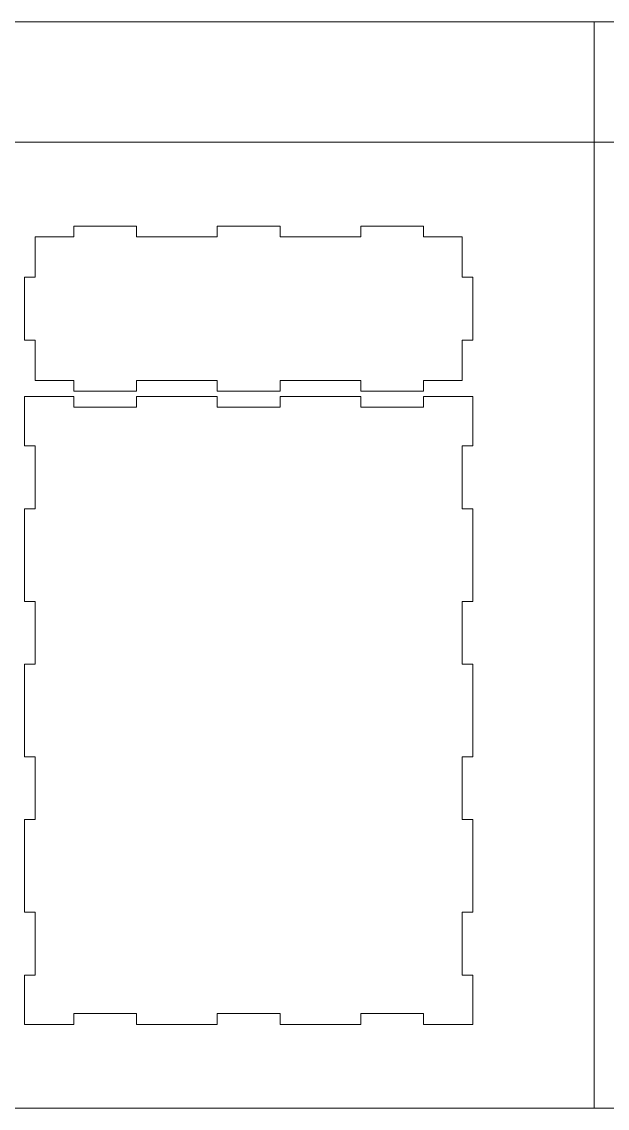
# Model space of a CAD drawing. Header units: millimetres. Extents: x -588 to 588, y -672 to 672.
# Drawn here: x -79 to 248, y 66 to 672 of the extents above; entities that cross this region are included whole.
import ezdxf

# ---------------------------------------------------------------- set-up
doc = ezdxf.new("R2010")
doc.units = ezdxf.units.MM
doc.header["$MEASUREMENT"] = 0
doc.layers.add('Camada 1', color=7, linetype='Continuous')

msp = doc.modelspace()

# ---------------------------------------------------------------- linework, layer by layer
at = {"layer": 'Camada 1', "color": 142, "lineweight": 20}
for points in [[(-587.6315, 604.6664), (240.4087, 604.6664), (240.4087, 671.8666), (-587.6315, 671.8666), (-587.6315, 604.6664)], [(240.4087, 604.6664), (587.6315, 604.6664), (587.6315, 671.8666), (240.4087, 671.8666), (240.4087, 604.6664)], [(-587.6315, 66.1864), (240.4087, 66.1864), (240.4087, 604.6664), (-587.6315, 604.6664), (-587.6315, 66.1864)], [(240.4087, 66.1864), (587.6315, 66.1864), (587.6315, 604.6664), (240.4087, 604.6664), (240.4087, 66.1864)]]:
    msp.add_lwpolyline(points, close=True, dxfattribs=at)
at = {"layer": 'Camada 1', "color": 230, "lineweight": 9}
for points, knots in [([(30.3886, 471.9264), (30.3886, 471.9264), (-14.6114, 471.9264), (-14.6114, 471.9264), (-14.6114, 471.9264), (-14.6114, 471.9264), (-14.6114, 465.9264), (-14.6114, 465.9264), (-14.6114, 465.9264), (-14.6114, 465.9264), (-49.6114, 465.9264), (-49.6114, 465.9264), (-49.6114, 465.9264), (-49.6114, 465.9264), (-49.6114, 471.9264), (-49.6114, 471.9264), (-49.6114, 471.9264), (-49.6114, 471.9264), (-71.1114, 471.9264), (-71.1114, 471.9264), (-71.1114, 471.9264), (-71.1114, 471.9264), (-71.1114, 494.4264), (-71.1114, 494.4264), (-71.1114, 494.4264), (-71.1114, 494.4264), (-77.1114, 494.4264), (-77.1114, 494.4264), (-77.1114, 494.4264), (-77.1114, 494.4264), (-77.1114, 529.4264), (-77.1114, 529.4264), (-77.1114, 529.4264), (-77.1114, 529.4264), (-71.1114, 529.4264), (-71.1114, 529.4264), (-71.1114, 529.4264), (-71.1114, 529.4264), (-71.1114, 551.9264), (-71.1114, 551.9264), (-71.1114, 551.9264), (-71.1114, 551.9264), (-49.6114, 551.9264), (-49.6114, 551.9264), (-49.6114, 551.9264), (-49.6114, 551.9264), (-49.6114, 557.9264), (-49.6114, 557.9264), (-49.6114, 557.9264), (-49.6114, 557.9264), (-14.6114, 557.9264), (-14.6114, 557.9264), (-14.6114, 557.9264), (-14.6114, 557.9264), (-14.6114, 551.9264), (-14.6114, 551.9264), (-14.6114, 551.9264), (-14.6114, 551.9264), (30.3886, 551.9264), (30.3886, 551.9264), (30.3886, 551.9264), (30.3886, 551.9264), (30.3886, 557.9264), (30.3886, 557.9264), (30.3886, 557.9264), (30.3886, 557.9264), (65.3886, 557.9264), (65.3886, 557.9264), (65.3886, 557.9264), (65.3886, 557.9264), (65.3886, 551.9264), (65.3886, 551.9264), (65.3886, 551.9264), (65.3886, 551.9264), (110.3886, 551.9264), (110.3886, 551.9264), (110.3886, 551.9264), (110.3886, 551.9264), (110.3886, 557.9264), (110.3886, 557.9264), (110.3886, 557.9264), (110.3886, 557.9264), (145.3886, 557.9264), (145.3886, 557.9264), (145.3886, 557.9264), (145.3886, 557.9264), (145.3886, 551.9264), (145.3886, 551.9264), (145.3886, 551.9264), (145.3886, 551.9264), (166.8886, 551.9264), (166.8886, 551.9264), (166.8886, 551.9264), (166.8886, 551.9264), (166.8886, 529.4264), (166.8886, 529.4264), (166.8886, 529.4264), (166.8886, 529.4264), (172.8886, 529.4264), (172.8886, 529.4264), (172.8886, 529.4264), (172.8886, 529.4264), (172.8886, 494.4264), (172.8886, 494.4264), (172.8886, 494.4264), (172.8886, 494.4264), (166.8886, 494.4264), (166.8886, 494.4264), (166.8886, 494.4264), (166.8886, 494.4264), (166.8886, 471.9264), (166.8886, 471.9264), (166.8886, 471.9264), (166.8886, 471.9264), (145.3886, 471.9264), (145.3886, 471.9264), (145.3886, 471.9264), (145.3886, 471.9264), (145.3886, 465.9264), (145.3886, 465.9264), (145.3886, 465.9264), (145.3886, 465.9264), (110.3886, 465.9264), (110.3886, 465.9264), (110.3886, 465.9264), (110.3886, 465.9264), (110.3886, 471.9264), (110.3886, 471.9264), (110.3886, 471.9264), (110.3886, 471.9264), (65.3886, 471.9264), (65.3886, 471.9264), (65.3886, 471.9264), (65.3886, 471.9264), (65.3886, 465.9264), (65.3886, 465.9264), (65.3886, 465.9264), (65.3886, 465.9264), (30.3886, 465.9264), (30.3886, 465.9264), (30.3886, 465.9264), (30.3886, 465.9264), (30.3886, 471.9264), (30.3886, 471.9264)], [0, 0, 0, 0, 0.02702703, 0.02702703, 0.02702703, 0.02702703, 0.05405405, 0.05405405, 0.05405405, 0.05405405, 0.08108108, 0.08108108, 0.08108108, 0.08108108, 0.10810811, 0.10810811, 0.10810811, 0.10810811, 0.13513514, 0.13513514, 0.13513514, 0.13513514, 0.16216216, 0.16216216, 0.16216216, 0.16216216, 0.18918919, 0.18918919, 0.18918919, 0.18918919, 0.21621622, 0.21621622, 0.21621622, 0.21621622, 0.24324324, 0.24324324, 0.24324324, 0.24324324, 0.27027027, 0.27027027, 0.27027027, 0.27027027, 0.2972973, 0.2972973, 0.2972973, 0.2972973, 0.32432432, 0.32432432, 0.32432432, 0.32432432, 0.35135135, 0.35135135, 0.35135135, 0.35135135, 0.37837838, 0.37837838, 0.37837838, 0.37837838, 0.40540541, 0.40540541, 0.40540541, 0.40540541, 0.43243243, 0.43243243, 0.43243243, 0.43243243, 0.45945946, 0.45945946, 0.45945946, 0.45945946, 0.48648649, 0.48648649, 0.48648649, 0.48648649, 0.51351351, 0.51351351, 0.51351351, 0.51351351, 0.54054054, 0.54054054, 0.54054054, 0.54054054, 0.56756757, 0.56756757, 0.56756757, 0.56756757, 0.59459459, 0.59459459, 0.59459459, 0.59459459, 0.62162162, 0.62162162, 0.62162162, 0.62162162, 0.64864865, 0.64864865, 0.64864865, 0.64864865, 0.67567568, 0.67567568, 0.67567568, 0.67567568, 0.7027027, 0.7027027, 0.7027027, 0.7027027, 0.72972973, 0.72972973, 0.72972973, 0.72972973, 0.75675676, 0.75675676, 0.75675676, 0.75675676, 0.78378378, 0.78378378, 0.78378378, 0.78378378, 0.81081081, 0.81081081, 0.81081081, 0.81081081, 0.83783784, 0.83783784, 0.83783784, 0.83783784, 0.86486486, 0.86486486, 0.86486486, 0.86486486, 0.89189189, 0.89189189, 0.89189189, 0.89189189, 0.91891892, 0.91891892, 0.91891892, 0.91891892, 0.94594595, 0.94594595, 0.94594595, 0.94594595, 1, 1, 1, 1]), ([(110.3886, 462.9264), (110.3886, 462.9264), (65.3886, 462.9264), (65.3886, 462.9264), (65.3886, 462.9264), (65.3886, 462.9264), (65.3886, 456.9264), (65.3886, 456.9264), (65.3886, 456.9264), (65.3886, 456.9264), (30.3886, 456.9264), (30.3886, 456.9264), (30.3886, 456.9264), (30.3886, 456.9264), (30.3886, 462.9264), (30.3886, 462.9264), (30.3886, 462.9264), (30.3886, 462.9264), (-14.6114, 462.9264), (-14.6114, 462.9264), (-14.6114, 462.9264), (-14.6114, 462.9264), (-14.6114, 456.9264), (-14.6114, 456.9264), (-14.6114, 456.9264), (-14.6114, 456.9264), (-49.6114, 456.9264), (-49.6114, 456.9264), (-49.6114, 456.9264), (-49.6114, 456.9264), (-49.6114, 462.9264), (-49.6114, 462.9264), (-49.6114, 462.9264), (-49.6114, 462.9264), (-77.1114, 462.9264), (-77.1114, 462.9264), (-77.1114, 462.9264), (-77.1114, 462.9264), (-77.1114, 435.4264), (-77.1114, 435.4264), (-77.1114, 435.4264), (-77.1114, 435.4264), (-71.1114, 435.4264), (-71.1114, 435.4264), (-71.1114, 435.4264), (-71.1114, 435.4264), (-71.1114, 400.4264), (-71.1114, 400.4264), (-71.1114, 400.4264), (-71.1114, 400.4264), (-77.1114, 400.4264), (-77.1114, 400.4264), (-77.1114, 400.4264), (-77.1114, 400.4264), (-77.1114, 348.7597), (-77.1114, 348.7597), (-77.1114, 348.7597), (-77.1114, 348.7597), (-71.1114, 348.7597), (-71.1114, 348.7597), (-71.1114, 348.7597), (-71.1114, 348.7597), (-71.1114, 313.7597), (-71.1114, 313.7597), (-71.1114, 313.7597), (-71.1114, 313.7597), (-77.1114, 313.7597), (-77.1114, 313.7597), (-77.1114, 313.7597), (-77.1114, 313.7597), (-77.1114, 262.0931), (-77.1114, 262.0931), (-77.1114, 262.0931), (-77.1114, 262.0931), (-71.1114, 262.0931), (-71.1114, 262.0931), (-71.1114, 262.0931), (-71.1114, 262.0931), (-71.1114, 227.0931), (-71.1114, 227.0931), (-71.1114, 227.0931), (-71.1114, 227.0931), (-77.1114, 227.0931), (-77.1114, 227.0931), (-77.1114, 227.0931), (-77.1114, 227.0931), (-77.1114, 175.4264), (-77.1114, 175.4264), (-77.1114, 175.4264), (-77.1114, 175.4264), (-71.1114, 175.4264), (-71.1114, 175.4264), (-71.1114, 175.4264), (-71.1114, 175.4264), (-71.1114, 140.4264), (-71.1114, 140.4264), (-71.1114, 140.4264), (-71.1114, 140.4264), (-77.1114, 140.4264), (-77.1114, 140.4264), (-77.1114, 140.4264), (-77.1114, 140.4264), (-77.1114, 112.9264), (-77.1114, 112.9264), (-77.1114, 112.9264), (-77.1114, 112.9264), (-49.6114, 112.9264), (-49.6114, 112.9264), (-49.6114, 112.9264), (-49.6114, 112.9264), (-49.6114, 118.9264), (-49.6114, 118.9264), (-49.6114, 118.9264), (-49.6114, 118.9264), (-14.6114, 118.9264), (-14.6114, 118.9264), (-14.6114, 118.9264), (-14.6114, 118.9264), (-14.6114, 112.9264), (-14.6114, 112.9264), (-14.6114, 112.9264), (-14.6114, 112.9264), (30.3886, 112.9264), (30.3886, 112.9264), (30.3886, 112.9264), (30.3886, 112.9264), (30.3886, 118.9264), (30.3886, 118.9264), (30.3886, 118.9264), (30.3886, 118.9264), (65.3886, 118.9264), (65.3886, 118.9264), (65.3886, 118.9264), (65.3886, 118.9264), (65.3886, 112.9264), (65.3886, 112.9264), (65.3886, 112.9264), (65.3886, 112.9264), (110.3886, 112.9264), (110.3886, 112.9264), (110.3886, 112.9264), (110.3886, 112.9264), (110.3886, 118.9264), (110.3886, 118.9264), (110.3886, 118.9264), (110.3886, 118.9264), (145.3886, 118.9264), (145.3886, 118.9264), (145.3886, 118.9264), (145.3886, 118.9264), (145.3886, 112.9264), (145.3886, 112.9264), (145.3886, 112.9264), (145.3886, 112.9264), (172.8886, 112.9264), (172.8886, 112.9264), (172.8886, 112.9264), (172.8886, 112.9264), (172.8886, 140.4264), (172.8886, 140.4264), (172.8886, 140.4264), (172.8886, 140.4264), (166.8886, 140.4264), (166.8886, 140.4264), (166.8886, 140.4264), (166.8886, 140.4264), (166.8886, 175.4264), (166.8886, 175.4264), (166.8886, 175.4264), (166.8886, 175.4264), (172.8886, 175.4264), (172.8886, 175.4264), (172.8886, 175.4264), (172.8886, 175.4264), (172.8886, 227.0931), (172.8886, 227.0931), (172.8886, 227.0931), (172.8886, 227.0931), (166.8886, 227.0931), (166.8886, 227.0931), (166.8886, 227.0931), (166.8886, 227.0931), (166.8886, 262.0931), (166.8886, 262.0931), (166.8886, 262.0931), (166.8886, 262.0931), (172.8886, 262.0931), (172.8886, 262.0931), (172.8886, 262.0931), (172.8886, 262.0931), (172.8886, 313.7597), (172.8886, 313.7597), (172.8886, 313.7597), (172.8886, 313.7597), (166.8886, 313.7597), (166.8886, 313.7597), (166.8886, 313.7597), (166.8886, 313.7597), (166.8886, 348.7597), (166.8886, 348.7597), (166.8886, 348.7597), (166.8886, 348.7597), (172.8886, 348.7597), (172.8886, 348.7597), (172.8886, 348.7597), (172.8886, 348.7597), (172.8886, 400.4264), (172.8886, 400.4264), (172.8886, 400.4264), (172.8886, 400.4264), (166.8886, 400.4264), (166.8886, 400.4264), (166.8886, 400.4264), (166.8886, 400.4264), (166.8886, 435.4264), (166.8886, 435.4264), (166.8886, 435.4264), (166.8886, 435.4264), (172.8886, 435.4264), (172.8886, 435.4264), (172.8886, 435.4264), (172.8886, 435.4264), (172.8886, 462.9264), (172.8886, 462.9264), (172.8886, 462.9264), (172.8886, 462.9264), (145.3886, 462.9264), (145.3886, 462.9264), (145.3886, 462.9264), (145.3886, 462.9264), (145.3886, 456.9264), (145.3886, 456.9264), (145.3886, 456.9264), (145.3886, 456.9264), (110.3886, 456.9264), (110.3886, 456.9264), (110.3886, 456.9264), (110.3886, 456.9264), (110.3886, 462.9264), (110.3886, 462.9264)], [0, 0, 0, 0, 0.01639344, 0.01639344, 0.01639344, 0.01639344, 0.03278689, 0.03278689, 0.03278689, 0.03278689, 0.04918033, 0.04918033, 0.04918033, 0.04918033, 0.06557377, 0.06557377, 0.06557377, 0.06557377, 0.08196721, 0.08196721, 0.08196721, 0.08196721, 0.09836066, 0.09836066, 0.09836066, 0.09836066, 0.1147541, 0.1147541, 0.1147541, 0.1147541, 0.13114754, 0.13114754, 0.13114754, 0.13114754, 0.14754098, 0.14754098, 0.14754098, 0.14754098, 0.16393443, 0.16393443, 0.16393443, 0.16393443, 0.18032787, 0.18032787, 0.18032787, 0.18032787, 0.19672131, 0.19672131, 0.19672131, 0.19672131, 0.21311475, 0.21311475, 0.21311475, 0.21311475, 0.2295082, 0.2295082, 0.2295082, 0.2295082, 0.24590164, 0.24590164, 0.24590164, 0.24590164, 0.26229508, 0.26229508, 0.26229508, 0.26229508, 0.27868852, 0.27868852, 0.27868852, 0.27868852, 0.29508197, 0.29508197, 0.29508197, 0.29508197, 0.31147541, 0.31147541, 0.31147541, 0.31147541, 0.32786885, 0.32786885, 0.32786885, 0.32786885, 0.3442623, 0.3442623, 0.3442623, 0.3442623, 0.36065574, 0.36065574, 0.36065574, 0.36065574, 0.37704918, 0.37704918, 0.37704918, 0.37704918, 0.39344262, 0.39344262, 0.39344262, 0.39344262, 0.40983607, 0.40983607, 0.40983607, 0.40983607, 0.42622951, 0.42622951, 0.42622951, 0.42622951, 0.44262295, 0.44262295, 0.44262295, 0.44262295, 0.45901639, 0.45901639, 0.45901639, 0.45901639, 0.47540984, 0.47540984, 0.47540984, 0.47540984, 0.49180328, 0.49180328, 0.49180328, 0.49180328, 0.50819672, 0.50819672, 0.50819672, 0.50819672, 0.52459016, 0.52459016, 0.52459016, 0.52459016, 0.54098361, 0.54098361, 0.54098361, 0.54098361, 0.55737705, 0.55737705, 0.55737705, 0.55737705, 0.57377049, 0.57377049, 0.57377049, 0.57377049, 0.59016393, 0.59016393, 0.59016393, 0.59016393, 0.60655738, 0.60655738, 0.60655738, 0.60655738, 0.62295082, 0.62295082, 0.62295082, 0.62295082, 0.63934426, 0.63934426, 0.63934426, 0.63934426, 0.6557377, 0.6557377, 0.6557377, 0.6557377, 0.67213115, 0.67213115, 0.67213115, 0.67213115, 0.68852459, 0.68852459, 0.68852459, 0.68852459, 0.70491803, 0.70491803, 0.70491803, 0.70491803, 0.72131148, 0.72131148, 0.72131148, 0.72131148, 0.73770492, 0.73770492, 0.73770492, 0.73770492, 0.75409836, 0.75409836, 0.75409836, 0.75409836, 0.7704918, 0.7704918, 0.7704918, 0.7704918, 0.78688525, 0.78688525, 0.78688525, 0.78688525, 0.80327869, 0.80327869, 0.80327869, 0.80327869, 0.81967213, 0.81967213, 0.81967213, 0.81967213, 0.83606557, 0.83606557, 0.83606557, 0.83606557, 0.85245902, 0.85245902, 0.85245902, 0.85245902, 0.86885246, 0.86885246, 0.86885246, 0.86885246, 0.8852459, 0.8852459, 0.8852459, 0.8852459, 0.90163934, 0.90163934, 0.90163934, 0.90163934, 0.91803279, 0.91803279, 0.91803279, 0.91803279, 0.93442623, 0.93442623, 0.93442623, 0.93442623, 0.95081967, 0.95081967, 0.95081967, 0.95081967, 0.96721311, 0.96721311, 0.96721311, 0.96721311, 1, 1, 1, 1])]:
    msp.add_open_spline(points, degree=3, knots=knots, dxfattribs=at)

doc.saveas('drawing.dxf')
